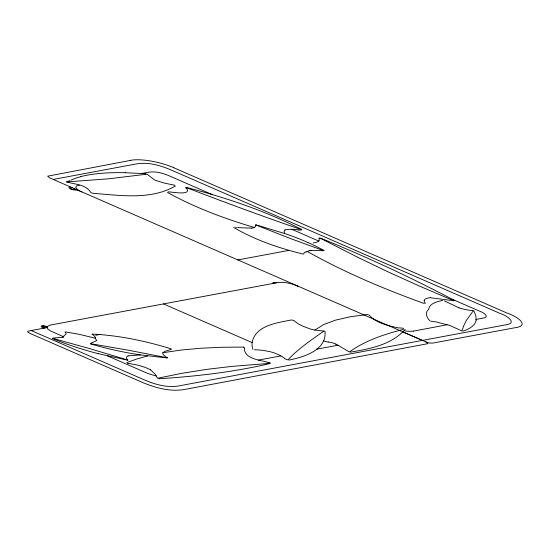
<?xml version="1.0" encoding="UTF-8"?>
<svg xmlns="http://www.w3.org/2000/svg" width="550" height="550" viewBox="0 0 550 550"><rect width="100%" height="100%" fill="white"/><g stroke="black" fill="none" stroke-linecap="round" stroke-linejoin="round"><path stroke-width="0.82" d="M64.976 332.007L65.017 332.042A12.781 3.609 13.4 0 1 65.23 334.806L63.992 335.727L63.594 336.951M95.26 338.271L95.205 337.514M95.198 337.597L95.205 337.549A12.781 3.609 13.4 0 0 91.96 334.262L91.85 334.228M244.372 348.164C244.124 359.831 262.591 360.085 269.376 362.89M252.099 342.554C255.413 325.483 276.829 322.871 290.895 320.052A2.262 0.639 13.4 0 1 293.074 320.306L293.212 320.368A2.337 0.66 13.4 0 1 294.016 320.712M476.121 320.024L475.86 315.714L473.846 310.874M424.201 300.465L424.359 301.812L425.418 303.318M63.594 336.765L50.531 330.921L48.015 329.168L47.018 327.559A17.091 4.826 13.4 0 1 46.998 327.305L46.977 327.284A19.174 5.411 13.4 0 1 47.169 326.618L49.892 325.146L276.897 282.728A4.263 1.203 13.4 0 0 272.917 282.741M70.366 188.409L72.194 187.694M405.178 329.354C391.49 344.933 369.703 348.893 350.247 352.186M473.392 310.654L466.263 320.561L463.767 325.696L461.973 330.949L450.237 325.676A6.222 1.76 13.4 0 0 448.463 325.036L439.904 322.933A12.781 3.609 13.4 0 0 430.788 321.214L430.726 321.228M313.177 242.983L316.559 242.296L318.643 241.196L319.316 240.322L318.918 237.978L322.389 239.264L357.411 257.132L387.234 271.487L419.808 286.234L453.915 300.774L430.636 297.749M66.708 181.851L69.809 180.661M309.856 250.456L306.137 251.941M294.394 320.966L297.928 323.62L302.926 326.212L310.709 329.127L314.861 330.048L323.696 324.582L335.459 320.155L350.192 316.766L367.943 314.428M285.065 229.996L284.048 231.564L284.577 233.523M349.711 351.759C365.633 340.312 384.636 334.269 403.397 329.347C405.041 327.305 398.324 328.419 397.121 327.614C387.028 325.469 375.959 322.788 368.768 314.834M175.567 185.921C150.92 200.234 120.924 195.415 93.679 193.38A2.303 0.646 13.4 0 1 91.169 192.679M269.335 362.904L270.772 363.192M70.984 180.104L74.759 178.571A165.199 46.647 13.4 0 1 76.78 177.87L80.527 176.742M126.816 362.574L136.696 359.026L147.757 355.919M269.122 362.993L265.932 363.653L231.344 366.444L207.199 369.311L181.479 373.374L157.589 378.29L155.066 374.096L150.659 369.861M91.011 343.056L96.291 340.849A6.222 1.76 13.4 0 0 96.649 340.354M52.848 338.119L62.645 337.253M441.533 300.609L442.681 300.341M462.846 331.141L463.959 330.763A109.904 31.034 13.4 0 0 476.169 320.038M128.219 355.871L140.394 354.874M307.567 251.618C344.603 272.387 383.9 288.991 423.83 303.373A1.492 0.419 13.4 0 0 424.394 303.524M75.426 189.111L72.456 189.317A1.547 0.44 13.4 0 1 70.812 188.884M269.658 363.632C233.248 372.144 195.979 376.393 158.709 378.785M441.224 300.74C436.37 301.868 429.495 303.552 428.608 309.382C424.531 312.428 426.8 318.079 429.956 320.849M288.922 360.099C303.683 357.067 326.954 350.398 324.988 331.183L314.861 330.048M79.289 185.178C71.644 186.189 78.643 190.816 82.019 192.005M130.838 160.325L47.644 176.186L49.589 177.829L81.146 191.593M53.281 179.438L136.441 163.9C148.142 161.899 160.009 165.248 170.713 169.812L500.328 313.534C505.697 315.088 518.705 323.097 505.608 324.864L178.894 385.908C167.186 387.908 155.327 384.567 144.616 379.995L31.192 330.543M125.448 172.741L141.646 173.525L148.163 172.308C155.471 170.988 162.903 173.119 169.586 176L212.163 194.569M237.799 259.937L288.743 250.415M47.08 327.573L28.545 331.038L27.507 331.774L29.796 333.321L141.653 382.092C155.038 387.791 169.868 391.964 184.498 389.482L427.969 343.64L425.899 341.914L402.875 331.904M95.707 335.259L100.231 334.414M258.438 360.092L280.857 355.898M316.442 349.25L337.975 345.228L349.195 351.876M476.011 319.433L482.721 318.182C490.875 317.089 482.783 312.056 479.421 311.101L451.797 299.056M413.469 331.114L447.074 324.775M277.056 282.7L281.6 282.294L286.729 282.741L292.043 283.999L297.99 286.179L296.319 285.457M171.243 349.456L164.863 351.361L162.896 352.729L180.647 350.109L199.994 348.294L220.935 347.284L243.464 347.077M251.625 228.126L239.587 227.707M66.742 181.913L108.632 178.812L147.07 174.157L154.639 180.042L163.79 182.971L174.151 185.13M311.218 250.333L323.806 250.731L290.139 238.425L255.619 224.867M92.345 334.063C119.151 335.445 145.757 340.993 171.366 348.934M146.032 173.793L141.646 173.525M238.893 227.659L238.501 227.631M167.303 357.954L139.728 354.826A109.904 31.034 13.4 0 1 93.019 344.623M238.109 227.597L237.552 227.549M236.507 227.446L235.524 227.329M128.088 363.385L136.785 364.925A21.931 6.194 13.4 0 1 150.714 369.861M307.883 242.44L307.656 242.413A109.271 30.855 13.4 0 0 285.044 233.626L256.156 224.902M65.752 331.966L79.008 334.283L92.599 337.535L95.26 338.278L96.594 340.34M90.516 343.654L128.439 350.233L167.578 357.851M127.524 360.14L98.285 353.671M66.914 181.968C74.986 184.504 85.848 184.284 90.702 192.342M156.516 376.118L147.895 373.512L107.442 355.884M303.016 254.066C279.654 248.291 256.389 240.488 235.462 228.463M301.544 229.714C263.532 216.611 225.789 202.744 188.265 188.32C186.319 187.914 184.25 186.574 187.041 189.097C190.809 195.511 171.861 191.943 168.988 191.909A2.337 0.66 13.4 0 0 168.073 191.854M52.532 338.284L90.124 348.741L127.964 360.112M93.032 344.616L90.729 343.949M254.148 227.48C224.428 218.522 195.099 207.701 167.874 192.665A2.262 0.639 13.4 0 1 167.523 192.452M319.928 237.909C365.874 256.541 410.946 277.413 454.761 300.623M458.961 307.801L444.434 300.898M77.034 189.798L77.873 190.163M45.031 327.938L42.185 326.418M52.449 338.518L54.422 339.336A109.904 31.034 13.4 0 0 98.278 353.684M173.683 167.722L508.241 313.596C515.158 315.542 531.692 325.689 514.834 327.759L432.699 343.104L429.516 343.035L425.741 341.846M291.919 229.343L318.78 241.051M81.269 191.647L422.441 340.409M163.474 303.923L252.237 342.623M46.977 327.284L43.752 326.143A1.54 0.433 13.4 0 0 42.927 325.992M335.768 344.149L337.961 345.221M301.744 229.488C265.079 210.732 225.803 197.615 186.017 187.296L186.663 187.853M235.097 228.278L233.695 227.425M324.115 250.559L322.541 249.693A110.433 31.178 13.4 0 0 307.725 242.44M252.842 349.339L252.718 348.893A197.773 55.839 13.4 0 1 252.086 342.561M323.723 331.183C312.455 339.233 298.141 348.679 288.001 359.886A4.496 1.272 13.4 0 1 284.274 358.263M254.341 349.793A24.997 7.061 13.4 0 1 272.305 352.282A21.581 6.091 13.4 0 1 284.467 358.284M301.634 229.742A4.496 1.272 13.4 0 1 298.217 229.941M128.102 363.399A1.231 0.344 13.4 0 1 127.421 363.254M80.465 176.722A149.669 42.261 13.4 0 1 125.407 172.721M174.151 185.123A1.286 0.364 13.4 0 1 174.391 185.164M413.511 331.134A15.758 4.448 13.4 0 1 404.277 330.743M63.649 336.971A6.222 1.76 13.4 0 1 62.604 337.232M127.827 359.913A17.793 5.026 13.4 0 1 128.123 355.836M43.993 328.157A4.221 1.189 13.4 0 1 41.133 326.611M41.25 325.999A4.221 1.189 13.4 0 1 47.176 326.611M243.588 347.084A4.338 1.224 13.4 0 1 244.269 348.123M472.842 310.585A17.793 5.026 13.4 0 1 458.927 307.821M284.969 229.955A21.581 6.091 13.4 0 1 298.169 229.866M303.882 254.086A12.781 3.609 13.4 0 1 306.096 251.928M309.815 250.436A6.222 1.76 13.4 0 1 311.245 250.353M255.606 225.039A17.793 5.026 13.4 0 1 251.708 228.167M274.031 283.257A1.609 0.454 13.4 0 1 273.921 283.181M274.038 282.686A1.609 0.454 13.4 0 1 275.811 282.92M167.255 357.638A17.793 5.026 13.4 0 1 162.766 352.736M76.945 189.798A4.228 1.196 13.4 0 1 72.669 189.695A4.228 1.196 13.4 0 1 68.949 187.839M69.087 187.344A4.228 1.196 13.4 0 1 70.62 187.041M130.714 160.277A31.577 8.917 13.4 0 1 173.766 167.702M272.944 283.456A4.263 1.203 13.4 0 1 272.779 283.195M424.126 300.451A21.931 6.194 13.4 0 1 430.581 297.722M328.185 341.983A7.397 2.09 13.4 0 1 335.899 344.142M328.254 342.059A5.397 1.526 13.4 0 1 323.73 340.876"/></g></svg>
